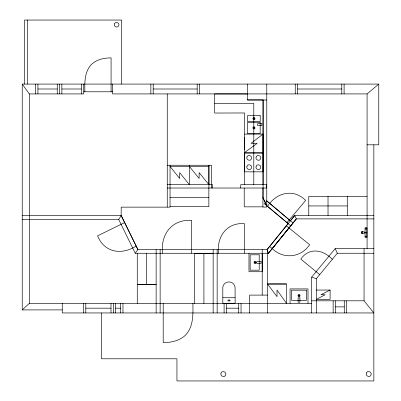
<?xml version="1.0" encoding="UTF-8"?>
<svg xmlns="http://www.w3.org/2000/svg" width="401" height="401" viewBox="0 0 401 401"><rect width="100%" height="100%" fill="white"/><g stroke="black" fill="none" stroke-linecap="round" stroke-linejoin="round"><path stroke-width="0.6" d="M263.046 184.59L263.081 99.934L247.392 99.934M118.711 219.502L121.207 215.507L137.894 249.577L135.252 253.272L118.711 219.502L22.23 219.502M135.252 253.272L268.454 253.272L267.091 249.577L288.174 223.537L266.68 205.693L262.926 197.688L266.775 205.738L266.775 84.08M286.354 225.833L309.627 244.71C300.996 257.723 283.367 259.562 272.234 248.615L288.981 227.963M267.091 249.577L294.73 215.507L373.847 215.507M311.692 312.95L311.692 277.101L335.161 248.64L373.847 248.64M316.304 312.95L316.304 278.76L337.336 253.252L373.847 253.252M266.775 200.921L264.399 203.748L290.675 225.778L293.046 222.951L266.775 200.921L290.329 220.766L294.73 215.507L296.339 218.891L268.454 253.272L296.339 218.891L373.847 218.891M267.507 206.355C276.239 192.595 293.412 188.149 305.652 200.38L286.966 222.67M367.08 144.806L378.77 144.806L378.77 84.08L22.23 84.08L22.23 309.903L29.303 303.417L311.692 303.417M112.551 84.08L112.551 93.924L367.08 93.924L378.77 84.08M263.011 134.109L251.046 143.337L257.201 143.337L244.555 152.565L263.011 152.565L263.011 134.109L244.555 134.109M330.108 290.043L320.975 294.73L325.186 294.73L316.304 299.412L330.108 299.412L330.108 290.043L316.304 290.043M124.666 222.575L97.583 235.843C104.491 252.916 121.744 255.206 136.175 246.069M37.925 89.002L57.248 89.002M61.859 89.002L81.393 89.002M153.172 89.002L197.182 89.002M297.552 89.002L341.787 89.002M83.744 91.789L112.551 91.789M22.23 84.08L29.303 93.924L83.744 93.924L83.744 84.08M266.775 99.984L247.392 99.984L247.392 84.08M214.635 103.383L253.798 103.383L253.798 184.59M167.262 165.252L211.543 165.252L211.543 188.024M208.901 166.52L170.034 166.545M167.262 184.64L212.595 184.64L212.595 188.024M167.262 188.024L266.615 188.024L266.615 184.64L240.725 184.64L240.725 188.024M367.08 196.375L308.77 196.38L308.77 215.507M170.034 197.367L208.861 197.367M308.765 205.944L347.281 205.944M170.034 206.68L208.861 206.68L208.861 188.054M262.926 206.846L244.214 206.846L244.214 188.054M22.23 215.507L121.207 215.507M365.05 228.72L366.925 228.72M366.925 232.164C365 233.066 363.456 231.382 361.827 231.437L361.391 232.48L361.827 233.713C363.451 233.758 365.005 232.104 366.925 232.996M365.05 236.44L366.925 236.41M213.142 253.337L194.685 253.337L194.685 303.417M268.324 284.083L285.728 284.083M267.467 295.106L249.622 295.106L249.622 312.95M222.811 297.732L235.111 297.732L235.111 303.261L222.811 303.261L222.811 289.808C221.552 279.291 236.239 279.372 235.081 289.808L235.111 297.732M311.692 300.81L364.063 300.81L373.847 312.95L62.26 312.95L62.26 303.417M335.447 306.88L344.274 306.88M85.794 308.184L111.002 308.184M115.618 308.184L120.661 308.184M226.405 308.184L238.735 308.184M22.23 309.903L62.26 309.903M247.392 93.944L214.635 93.924L214.635 113.047L244.555 112.967L244.555 184.59M311.692 277.101L316.304 278.76M269.602 246.48L272.234 248.615M332.314 259.342C323.401 249.758 309.166 246.926 300.84 259.091L316.143 271.708M316.143 271.708L319.697 274.645M266.775 205.738L266.615 207.071L262.926 207.071L262.926 188.054M189.337 166.42L199.122 178.44L199.122 172.625L208.901 184.605L208.901 165.227L208.921 188.024M170.034 166.45L179.688 178.46L179.688 172.651L189.337 184.63L189.337 165.227M335.161 248.64L337.336 253.252M373.847 144.806L373.847 380.95L176.951 380.95L176.951 358.79L101.528 358.79L101.528 312.95M367.08 93.924L367.08 248.64M365.05 232.164L365.05 227.733L366.925 227.733L366.925 237.457L365.05 237.457L365.05 232.996M364.464 232.164L364.464 232.996M364.063 248.64L364.058 300.82M347.281 196.375L347.281 215.507M346.579 300.81L346.579 312.95M344.274 300.81L344.274 312.95M344.093 84.08L344.093 93.924M341.787 84.08L341.787 93.924M335.447 300.81L335.447 312.95M333.141 300.81L333.141 312.95M328.023 196.38L328.023 215.507M307.998 303.377L307.998 288.91L290.073 288.91L290.073 303.377M297.552 84.08L297.552 93.924M295.246 84.08L295.246 93.924M267.467 312.95L267.467 249.577L137.894 249.577L121.137 215.537L121.207 207.137L170.034 207.137L170.034 165.252M263.081 99.984L263.081 197.823M262.209 249.577L262.209 295.106M262.194 253.272L262.194 271.728L248.981 271.728L248.981 253.272M244.68 137.187L244.68 149.428M244.485 253.272L244.485 223.683C226.941 222.149 216.41 236.816 218.585 253.272M241.046 303.417L241.046 312.95M238.735 303.417L238.735 312.95M226.405 303.417L226.405 312.95M224.099 303.417L224.099 312.95M217.152 249.577L217.152 312.95M213.152 249.577L213.152 312.95M203.914 253.337L203.914 303.417M199.487 84.08L199.487 93.924M197.182 84.08L197.182 93.924M192.871 303.417C193.112 314.249 193.528 326.775 185.452 335.196C179.538 340.82 171.137 342.619 163.202 342.614L163.202 303.417M191.693 253.272L191.693 220.395C171.869 218.976 160.38 234.505 162.51 253.272M167.262 93.924L167.262 207.137M160.134 249.577L160.134 312.95M156.134 249.577L156.134 312.95M153.172 84.08L153.172 93.924M150.866 84.08L150.866 93.924M146.701 253.272L146.701 284.319M137.262 253.272L137.277 303.417M122.962 303.417L122.962 312.95M121.714 84.08L121.714 20.05L24.526 20.05L24.526 84.08M120.661 303.417L120.661 312.95M115.618 303.417L115.618 312.95M113.308 303.417L113.308 312.95M111.077 91.789L111.077 57.884C104.07 57.874 96.651 59.463 91.428 64.431C84.476 71.674 84.631 82.431 84.877 91.789M111.002 303.417L111.002 312.95M85.794 303.417L85.794 312.95M83.483 303.417L83.483 312.95M81.393 84.08L81.393 93.924M61.859 84.08L61.859 93.924M59.554 84.08L59.554 93.924M57.248 84.08L57.248 93.924M37.925 84.08L37.925 93.924M35.614 84.08L35.614 93.924M29.303 93.924L29.303 303.417M27.293 20.05L27.293 84.08M365.837 229.106C366.394 229.633 365.912 228.144 365.837 229.106M256.119 166.225C254.81 169.027 259.502 171.162 260.655 168.139C261.963 165.337 257.267 163.207 256.119 166.225M221.021 373.065C219.673 375.963 224.52 378.168 225.708 375.045C227.066 372.153 222.209 369.948 221.021 373.065M114.46 23.829C113.207 26.506 117.699 28.546 118.796 25.659C120.049 22.977 115.558 20.942 114.46 23.829M246.951 156.921C245.643 159.723 250.339 161.859 251.487 158.836C252.795 156.039 248.099 153.904 246.951 156.921M246.951 166.225C245.643 169.027 250.339 171.162 251.487 168.139C252.795 165.337 248.099 163.207 246.951 166.225M256.119 156.921C254.81 159.723 259.507 161.859 260.655 158.836C261.963 156.039 257.267 153.904 256.119 156.921M366.359 373.01C365.005 375.907 369.857 378.113 371.045 374.99C372.399 372.098 367.547 369.892 366.359 373.01M366.008 236.314C365.501 236.274 366.374 235.497 366.008 236.314M362.058 231.688L361.792 232.811L362.374 233.823L362.374 231.332L362.058 231.688M253.186 117.819L252.876 118.39L253.186 119.343L253.758 119.658L254.71 119.343L255.026 118.771L254.71 117.819L254.139 117.508L253.186 117.819M253.512 118.15L253.512 119.017L254.384 119.017L254.384 118.15L253.512 118.15M253.186 127.157L252.876 127.729L253.186 128.681L253.758 128.997L254.71 128.681L255.026 128.109L254.71 127.157L254.139 126.846L253.186 127.157M253.512 127.483L253.512 128.355L254.384 128.355L254.384 127.483L253.512 127.483M254.339 261.738L254.028 262.309L254.339 263.262L254.911 263.572L255.863 263.262L256.179 262.685L255.863 261.738L255.292 261.422L254.339 261.738M254.665 262.064L254.665 262.931L255.537 262.931L255.537 262.064L254.665 262.064M298.274 294.85L297.958 295.422L298.274 296.374L298.845 296.69L299.798 296.374L300.113 295.803L299.798 294.85L299.221 294.534L298.274 294.85M298.6 295.176L298.6 296.048L299.467 296.048L299.467 295.176L298.6 295.176M260.219 115.573L247.532 115.573L247.532 121.598L260.219 121.598L260.219 115.573M260.184 122.5L247.502 122.5L247.502 133.643L260.184 133.643L260.184 122.5M261.858 123.703L257.552 123.703L257.552 125.548L261.858 125.548L261.858 123.703M263.011 153.182L244.635 153.182L244.635 171.834L263.011 171.834L263.011 153.182M259.211 254.805L250.149 254.805L250.149 270.189L259.211 270.189L259.211 254.805M261.096 261.577L256.785 261.577L256.785 263.422L261.096 263.422L261.096 261.577M286.59 283.893L267.462 283.893L277.026 296.645L277.026 290.073L286.59 303.417L286.59 283.893M156.134 284.319L137.262 284.319L156.129 284.339M306.504 290.184L291.567 290.184L291.567 300.394L306.504 300.394L306.504 290.184M299.928 297.863L298.083 297.863L298.083 302.174L299.928 302.174L299.928 297.863M229.938 300.028L227.984 300.028L227.984 300.961L229.938 300.961L229.938 300.028"/></g></svg>
